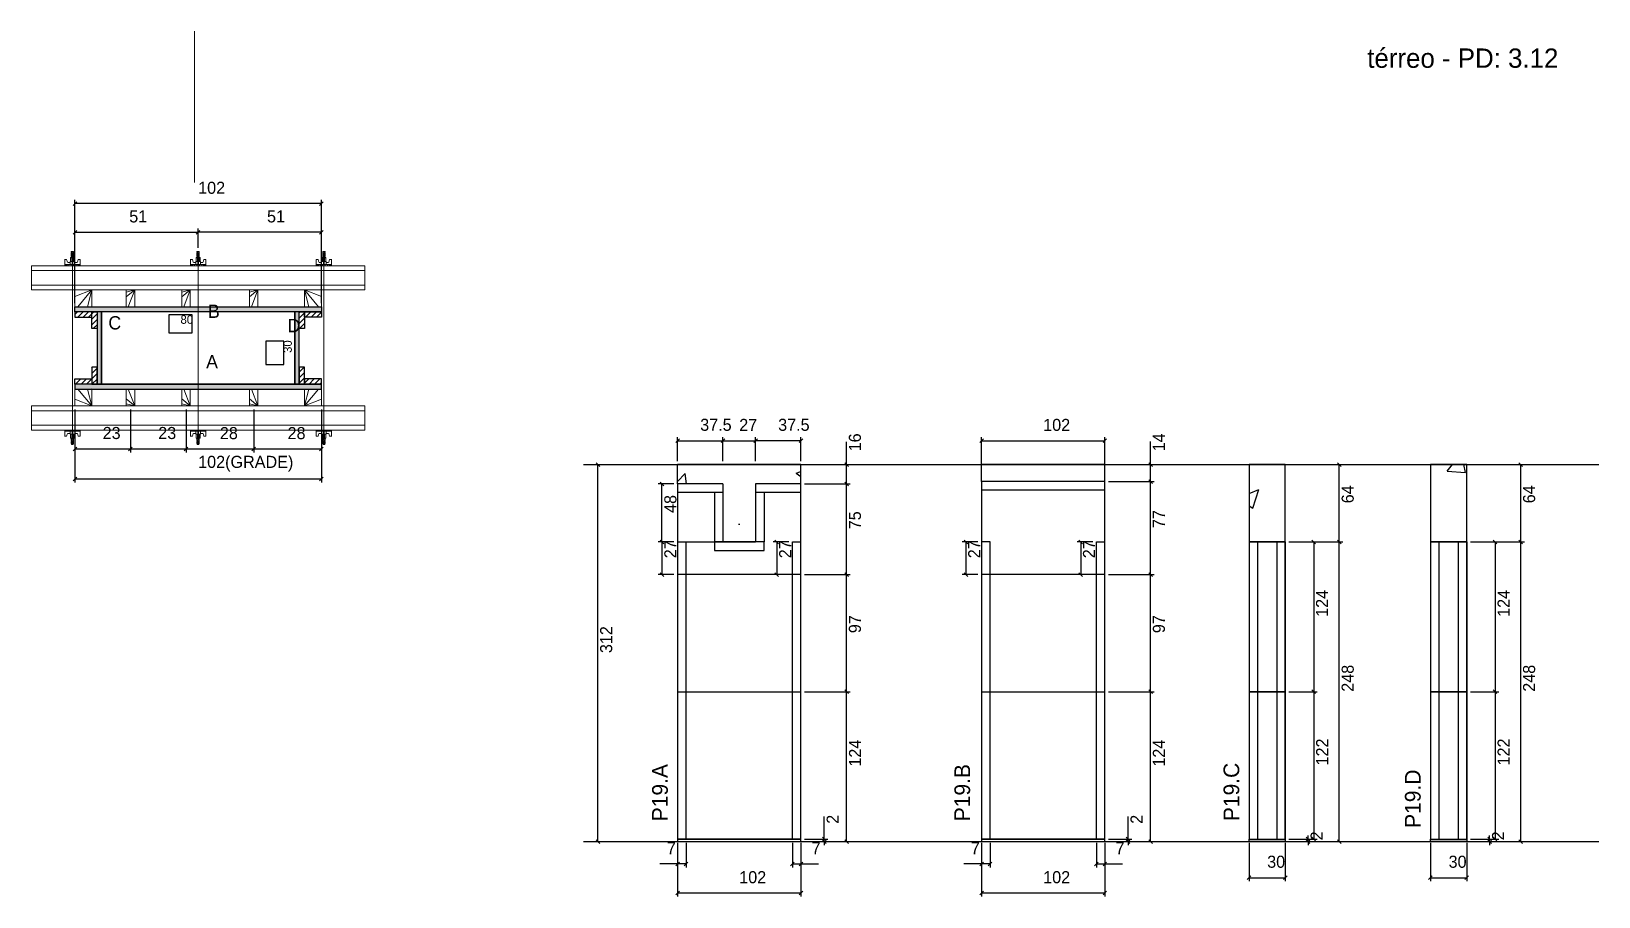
# Model space of a CAD drawing. Header units: metres. Extents: x 14562 to 15858, y 2783 to 3499.
import ezdxf

# ---------------------------------------------------------------- set-up
doc = ezdxf.new("R2010")
doc.units = ezdxf.units.M
for name, color, linetype in [('CHAPA', 7, 'Continuous'), ('COTA', 7, 'Continuous'), ('Hachura', 7, 'Continuous'), ('Madeira', 7, 'Continuous'), ('NOMENCLATURA', 7, 'Continuous'), ('Nível', 7, 'Continuous'), ('Painéis', 7, 'Continuous'), ('Perfil Metálico', 7, 'Continuous'), ('SARR_2.2x7', 7, 'Continuous'), ('SARRAFO', 7, 'Continuous'), ('Texto Seção', 7, 'Continuous'), ('TEXTO_GERAL', 7, 'Continuous')]:
    doc.layers.add(name, color=color, linetype=linetype)

msp = doc.modelspace()

# ---------------------------------------------------------------- hatches: boundary and pattern name
at = {"layer": 'COTA'}
h = msp.add_hatch(dxfattribs=at)
h.set_pattern_fill('AR-CONC')
h.paths.add_polyline_path([(15160.9, 3124.3), (15198.4, 3124.3), (15198.4, 3140.3), (15096.4, 3140.3), (15096.4, 3124.3), (15133.9, 3124.3), (15133.9, 3076.3), (15160.9, 3076.3), (15160.9, 3124.3)])
h = msp.add_hatch(dxfattribs=at)
h.set_pattern_fill('AR-CONC')
h.paths.add_polyline_path([(15347.9, 3126.3), (15449.9, 3126.3), (15449.9, 3140.3), (15347.9, 3140.3), (15347.9, 3126.3)])
h = msp.add_hatch(dxfattribs=at)
h.set_pattern_fill('AR-CONC')
h.paths.add_polyline_path([(15569.2, 3076.3), (15599.2, 3076.3), (15599.2, 3140.3), (15569.2, 3140.3), (15569.2, 3076.3)])
h = msp.add_hatch(dxfattribs=at)
h.set_pattern_fill('AR-CONC')
h.paths.add_polyline_path([(15719.3, 3076.3), (15749.3, 3076.3), (15749.3, 3140.3), (15719.3, 3140.3), (15719.3, 3076.3)])
at = {"layer": 'Hachura'}
h = msp.add_hatch(color=7, dxfattribs=at)
h.dxf.hatch_style = 1
h.paths.add_polyline_path([(14597.7, 3266.9), (14597.7, 3270.9), (14801.7, 3270.9), (14801.7, 3266.9), (14597.7, 3266.9)])
h = msp.add_hatch(color=7, dxfattribs=at)
h.dxf.hatch_style = 1
h.paths.add_polyline_path([(14597.7, 3266.9), (14597.7, 3270.9), (14801.7, 3270.9), (14801.7, 3266.9), (14597.7, 3266.9)])
h = msp.add_hatch(dxfattribs=at)
h.set_pattern_fill('ANSI31')
h.paths.add_polyline_path([(14611.7, 3266.9), (14611.7, 3262.5), (14597.7, 3262.5), (14597.7, 3266.9), (14611.7, 3266.9)])
h = msp.add_hatch(dxfattribs=at)
h.set_pattern_fill('ANSI31')
h.paths.add_polyline_path([(14616.1, 3266.9), (14611.7, 3266.9), (14611.7, 3252.9), (14616.1, 3252.9), (14616.1, 3266.9)])
h = msp.add_hatch(color=7, dxfattribs=at)
h.dxf.hatch_style = 1
h.paths.add_polyline_path([(14619.7, 3266.9), (14616.1, 3266.9), (14616.1, 3206.9), (14619.7, 3206.9), (14619.7, 3266.9)])
h = msp.add_hatch(color=7, dxfattribs=at)
h.dxf.hatch_style = 1
h.paths.add_polyline_path([(14619.7, 3266.9), (14616.1, 3266.9), (14616.1, 3206.9), (14619.7, 3206.9), (14619.7, 3266.9)])
h = msp.add_hatch(color=7, dxfattribs=at)
h.dxf.hatch_style = 1
h.paths.add_polyline_path([(14783.3, 3266.9), (14779.7, 3266.9), (14779.7, 3206.9), (14783.3, 3206.9), (14783.3, 3266.9)])
h = msp.add_hatch(color=7, dxfattribs=at)
h.dxf.hatch_style = 1
h.paths.add_polyline_path([(14783.3, 3266.9), (14779.7, 3266.9), (14779.7, 3206.9), (14783.3, 3206.9), (14783.3, 3266.9)])
h = msp.add_hatch(dxfattribs=at)
h.set_pattern_fill('ANSI31')
h.paths.add_polyline_path([(14787.7, 3266.9), (14783.3, 3266.9), (14783.3, 3252.9), (14787.7, 3252.9), (14787.7, 3266.9)])
h = msp.add_hatch(dxfattribs=at)
h.set_pattern_fill('ANSI31')
h.paths.add_polyline_path([(14787.7, 3266.9), (14787.7, 3262.5), (14801.7, 3262.5), (14801.7, 3266.9), (14787.7, 3266.9)])
h = msp.add_hatch(dxfattribs=at)
h.set_pattern_fill('ANSI31')
h.paths.add_polyline_path([(14616.1, 3206.9), (14611.7, 3206.9), (14611.7, 3220.9), (14616.1, 3220.9), (14616.1, 3206.9)])
h = msp.add_hatch(dxfattribs=at)
h.set_pattern_fill('ANSI31')
h.paths.add_polyline_path([(14787.7, 3206.9), (14783.3, 3206.9), (14783.3, 3220.9), (14787.7, 3220.9), (14787.7, 3206.9)])
h = msp.add_hatch(dxfattribs=at)
h.set_pattern_fill('ANSI31')
h.paths.add_polyline_path([(14611.7, 3206.9), (14611.7, 3211.3), (14597.7, 3211.3), (14597.7, 3206.9), (14611.7, 3206.9)])
h = msp.add_hatch(color=7, dxfattribs=at)
h.dxf.hatch_style = 1
h.paths.add_polyline_path([(14597.7, 3206.9), (14597.7, 3202.9), (14801.7, 3202.9), (14801.7, 3206.9), (14597.7, 3206.9)])
h = msp.add_hatch(color=7, dxfattribs=at)
h.dxf.hatch_style = 1
h.paths.add_polyline_path([(14597.7, 3206.9), (14597.7, 3202.9), (14801.7, 3202.9), (14801.7, 3206.9), (14597.7, 3206.9)])
h = msp.add_hatch(dxfattribs=at)
h.set_pattern_fill('ANSI31')
h.paths.add_polyline_path([(14787.7, 3206.9), (14787.7, 3211.3), (14801.7, 3211.3), (14801.7, 3206.9), (14787.7, 3206.9)])

# ---------------------------------------------------------------- linework, layer by layer
at = {"layer": 'CHAPA', "color": 1, "lineweight": 25}
for points in [[(14597.7, 3266.9), (14597.7, 3270.9), (14801.7, 3270.9), (14801.7, 3266.9)], [(14597.7, 3266.9), (14597.7, 3270.9), (14801.7, 3270.9), (14801.7, 3266.9)], [(14619.7, 3266.9), (14616.1, 3266.9), (14616.1, 3206.9), (14619.7, 3206.9)], [(14619.7, 3266.9), (14616.1, 3266.9), (14616.1, 3206.9), (14619.7, 3206.9)], [(14783.3, 3266.9), (14779.7, 3266.9), (14779.7, 3206.9), (14783.3, 3206.9)], [(14783.3, 3266.9), (14779.7, 3266.9), (14779.7, 3206.9), (14783.3, 3206.9)], [(14597.7, 3206.9), (14597.7, 3202.9), (14801.7, 3202.9), (14801.7, 3206.9)], [(14597.7, 3206.9), (14597.7, 3202.9), (14801.7, 3202.9), (14801.7, 3206.9)]]:
    msp.add_lwpolyline(points, close=True, dxfattribs=at)
at = {"layer": 'COTA', "color": 241, "lineweight": 25}
for p, q in [((14597.7, 3273.9), (14597.7, 3359.4)), ((14801.7, 3273.9), (14801.7, 3359.4)), ((14801.7, 3356.4), (14597.7, 3356.4)), ((14597.7, 3307.9), (14597.7, 3335.7)), ((14699.7, 3319.7), (14699.7, 3335.7)), ((14699.7, 3319.7), (14699.7, 3335.7)), ((14801.7, 3307.9), (14801.7, 3335.7)), ((14597.7, 3332.7), (14699.7, 3332.7)), ((14801.7, 3332.7), (14699.7, 3332.7)), ((14597.7, 3185.9), (14597.7, 3125.4)), ((14597.7, 3185.9), (14597.7, 3150.3)), ((14643.7, 3185.9), (14643.7, 3150.3)), ((14643.7, 3185.9), (14643.7, 3150.3)), ((14689.7, 3185.9), (14689.7, 3150.3)), ((14689.7, 3185.9), (14689.7, 3150.3)), ((14745.7, 3185.9), (14745.7, 3150.3)), ((14745.7, 3185.9), (14745.7, 3150.3)), ((14801.7, 3185.9), (14801.7, 3125.4)), ((14801.7, 3185.9), (14801.7, 3150.3)), ((14597.7, 3153.3), (14643.7, 3153.3)), ((14643.7, 3153.3), (14689.7, 3153.3)), ((14689.7, 3153.3), (14745.7, 3153.3)), ((14745.7, 3153.3), (14801.7, 3153.3)), ((15198.4, 3140.3), (15096.4, 3140.3)), ((15096.4, 3124.3), (15096.4, 3140.3)), ((15198.4, 3124.3), (15198.4, 3140.3)), ((15449.9, 3140.3), (15347.9, 3140.3)), ((15347.9, 3126.3), (15347.9, 3140.3)), ((15449.9, 3126.3), (15449.9, 3140.3)), ((14801.7, 3128.4), (14597.7, 3128.4))]:
    msp.add_line(p, q, dxfattribs=at)
at = {"layer": 'COTA', "color": 0, "lineweight": 25}
for p, q in [((14599.2, 3357.9), (14596.2, 3354.9)), ((14800.2, 3354.9), (14803.2, 3357.9)), ((14599.2, 3334.2), (14596.2, 3331.2)), ((14701.2, 3334.2), (14698.2, 3331.2)), ((14698.2, 3331.2), (14701.2, 3334.2)), ((14800.2, 3331.2), (14803.2, 3334.2)), ((14599.2, 3154.8), (14596.2, 3151.8)), ((14642.2, 3151.8), (14645.2, 3154.8)), ((14645.2, 3154.8), (14642.2, 3151.8)), ((14688.2, 3151.8), (14691.2, 3154.8)), ((14691.2, 3154.8), (14688.2, 3151.8)), ((14744.2, 3151.8), (14747.2, 3154.8)), ((14747.2, 3154.8), (14744.2, 3151.8)), ((14800.2, 3151.8), (14803.2, 3154.8)), ((15097.9, 3161.6), (15094.9, 3158.6)), ((15132.4, 3158.6), (15135.4, 3161.6)), ((15135.4, 3161.6), (15132.4, 3158.6)), ((15162.4, 3161.6), (15159.4, 3158.6)), ((15159.4, 3158.6), (15162.4, 3161.6)), ((15196.9, 3158.6), (15199.9, 3161.6)), ((15349.4, 3161.6), (15346.4, 3158.6)), ((15448.4, 3158.6), (15451.4, 3161.6)), ((15032, 3138.8), (15029, 3141.8)), ((15237.7, 3138.8), (15234.7, 3141.8)), ((15489.2, 3138.8), (15486.2, 3141.8)), ((15645.4, 3138.8), (15642.4, 3141.8)), ((15795.5, 3138.8), (15792.5, 3141.8)), ((14599.2, 3129.9), (14596.2, 3126.9)), ((14800.2, 3126.9), (14803.2, 3129.9)), ((15084.9, 3122.8), (15081.9, 3125.8)), ((15237.7, 3122.8), (15234.7, 3125.8)), ((15234.7, 3125.8), (15237.7, 3122.8)), ((15489.2, 3124.8), (15486.2, 3127.8)), ((15486.2, 3127.8), (15489.2, 3124.8)), ((15081.9, 3077.8), (15084.9, 3074.8)), ((15084.9, 3074.8), (15081.9, 3077.8)), ((15179.9, 3074.8), (15176.9, 3077.8)), ((15336.4, 3074.8), (15333.4, 3077.8)), ((15431.4, 3074.8), (15428.4, 3077.8)), ((15624.2, 3074.8), (15621.2, 3077.8)), ((15642.4, 3077.8), (15645.4, 3074.8)), ((15645.4, 3074.8), (15642.4, 3077.8)), ((15774.3, 3074.8), (15771.3, 3077.8)), ((15792.5, 3077.8), (15795.5, 3074.8)), ((15795.5, 3074.8), (15792.5, 3077.8)), ((15081.9, 3050.8), (15084.9, 3047.8)), ((15176.9, 3050.8), (15179.9, 3047.8)), ((15237.7, 3047.8), (15234.7, 3050.8)), ((15234.7, 3050.8), (15237.7, 3047.8)), ((15333.4, 3050.8), (15336.4, 3047.8)), ((15428.4, 3050.8), (15431.4, 3047.8)), ((15489.2, 3047.8), (15486.2, 3050.8)), ((15486.2, 3050.8), (15489.2, 3047.8)), ((15234.7, 2953.8), (15237.7, 2950.8)), ((15237.7, 2950.8), (15234.7, 2953.8)), ((15486.2, 2953.8), (15489.2, 2950.8)), ((15489.2, 2950.8), (15486.2, 2953.8)), ((15621.2, 2953.8), (15624.2, 2950.8)), ((15624.2, 2950.8), (15621.2, 2953.8)), ((15771.3, 2953.8), (15774.3, 2950.8)), ((15774.3, 2950.8), (15771.3, 2953.8)), ((15029, 2829.8), (15032, 2826.8)), ((15216.2, 2831.8), (15219.2, 2828.8)), ((15219.2, 2826.8), (15216.2, 2829.8)), ((15234.7, 2829.8), (15237.7, 2826.8)), ((15467.6, 2831.8), (15470.6, 2828.8)), ((15470.6, 2826.8), (15467.6, 2829.8)), ((15486.2, 2829.8), (15489.2, 2826.8)), ((15616.6, 2831.8), (15619.6, 2828.8)), ((15619.6, 2826.8), (15616.6, 2829.8)), ((15621.2, 2831.8), (15624.2, 2828.8)), ((15642.4, 2829.8), (15645.4, 2826.8)), ((15766.7, 2831.8), (15769.7, 2828.8)), ((15769.7, 2826.8), (15766.7, 2829.8)), ((15771.3, 2831.8), (15774.3, 2828.8)), ((15792.5, 2829.8), (15795.5, 2826.8)), ((15097.9, 2811.3), (15094.9, 2808.3)), ((15101.9, 2808.3), (15104.9, 2811.3)), ((15192.9, 2811.3), (15189.9, 2808.3)), ((15196.9, 2808.3), (15199.9, 2811.3)), ((15349.4, 2811.3), (15346.4, 2808.3)), ((15353.4, 2808.3), (15356.4, 2811.3)), ((15444.4, 2811.3), (15441.4, 2808.3)), ((15448.4, 2808.3), (15451.4, 2811.3)), ((15570.7, 2799.9), (15567.7, 2796.9)), ((15597.7, 2796.9), (15600.7, 2799.9)), ((15720.8, 2799.9), (15717.8, 2796.9)), ((15747.8, 2796.9), (15750.8, 2799.9)), ((15097.9, 2787.2), (15094.9, 2784.2)), ((15196.9, 2784.2), (15199.9, 2787.2)), ((15349.4, 2787.2), (15346.4, 2784.2)), ((15448.4, 2784.2), (15451.4, 2787.2))]:
    msp.add_line(p, q, dxfattribs=at)
at = {"layer": 'COTA', "color": 180, "lineweight": 25}
for p, q in [((14694.8, 3264.4), (14675.5, 3264.4)), ((14675.5, 3264.4), (14675.5, 3249.4)), ((14694.8, 3249.4), (14694.8, 3264.4)), ((14675.5, 3249.4), (14694.8, 3249.4)), ((14770.7, 3242.5), (14755.7, 3242.5)), ((14755.7, 3242.5), (14755.7, 3223.1)), ((14770.7, 3223.1), (14770.7, 3242.5)), ((14755.7, 3223.1), (14770.7, 3223.1))]:
    msp.add_line(p, q, dxfattribs=at)
at = {"layer": 'COTA', "color": 4, "lineweight": 25}
for p, q in [((15096.4, 3143.3), (15096.4, 3163.1)), ((15096.4, 3160.1), (15133.9, 3160.1)), ((15133.9, 3143.3), (15133.9, 3163.1)), ((15133.9, 3143.3), (15133.9, 3163.1)), ((15133.9, 3160.1), (15160.9, 3160.1)), ((15160.9, 3143.3), (15160.9, 3163.1)), ((15160.9, 3143.3), (15160.9, 3163.1)), ((15198.4, 3160.1), (15160.9, 3160.1)), ((15198.4, 3143.3), (15198.4, 3163.1)), ((15236.2, 3140.3), (15236.2, 3159.3)), ((15347.9, 3129.3), (15347.9, 3163.1)), ((15347.9, 3160.1), (15449.9, 3160.1)), ((15449.9, 3129.3), (15449.9, 3163.1)), ((15487.7, 3140.3), (15487.7, 3159.4)), ((15021.6, 3140.3), (15033.5, 3140.3)), ((15030.5, 2828.3), (15030.5, 3140.3)), ((15201.4, 3140.3), (15239.2, 3140.3)), ((15236.2, 3124.3), (15236.2, 3140.3)), ((15452.9, 3140.3), (15490.7, 3140.3)), ((15487.7, 3126.3), (15487.7, 3140.3)), ((15602.2, 3140.3), (15646.9, 3140.3)), ((15643.9, 3076.3), (15643.9, 3140.3)), ((15752.3, 3140.3), (15797, 3140.3)), ((15794, 3076.3), (15794, 3140.3)), ((15452.9, 3126.3), (15490.7, 3126.3)), ((15452.9, 3126.3), (15490.7, 3126.3)), ((15487.7, 3049.3), (15487.7, 3126.3)), ((15093.4, 3124.3), (15080.4, 3124.3)), ((15083.4, 3076.3), (15083.4, 3124.3)), ((15201.4, 3124.3), (15239.2, 3124.3)), ((15201.4, 3124.3), (15239.2, 3124.3)), ((15236.2, 3049.3), (15236.2, 3124.3)), ((15093.4, 3076.3), (15080.4, 3076.3)), ((15093.4, 3076.3), (15080.4, 3076.3)), ((15083.4, 3076.3), (15083.4, 3049.3)), ((15188.4, 3076.3), (15175.4, 3076.3)), ((15178.4, 3076.3), (15178.4, 3049.3)), ((15344.9, 3076.3), (15331.9, 3076.3)), ((15334.9, 3076.3), (15334.9, 3049.3)), ((15439.9, 3076.3), (15426.9, 3076.3)), ((15429.9, 3076.3), (15429.9, 3049.3)), ((15602.2, 3076.3), (15646.9, 3076.3)), ((15602.2, 3076.3), (15646.9, 3076.3)), ((15602.2, 3076.3), (15625.7, 3076.3)), ((15622.7, 3076.3), (15622.7, 2952.3)), ((15643.9, 2828.3), (15643.9, 3076.3)), ((15752.3, 3076.3), (15797, 3076.3)), ((15752.3, 3076.3), (15797, 3076.3)), ((15752.3, 3076.3), (15775.8, 3076.3)), ((15772.8, 3076.3), (15772.8, 2952.3)), ((15794, 2828.3), (15794, 3076.3)), ((15093.4, 3049.3), (15080.4, 3049.3)), ((15188.4, 3049.3), (15175.4, 3049.3)), ((15201.4, 3049.3), (15239.2, 3049.3)), ((15201.4, 3049.3), (15239.2, 3049.3)), ((15236.2, 2952.3), (15236.2, 3049.3)), ((15344.9, 3049.3), (15331.9, 3049.3)), ((15439.9, 3049.3), (15426.9, 3049.3)), ((15452.9, 3049.3), (15490.7, 3049.3)), ((15452.9, 3049.3), (15490.7, 3049.3)), ((15487.7, 2952.3), (15487.7, 3049.3)), ((15201.4, 2952.3), (15239.2, 2952.3)), ((15201.4, 2952.3), (15239.2, 2952.3)), ((15236.2, 2828.3), (15236.2, 2952.3)), ((15452.9, 2952.3), (15490.7, 2952.3)), ((15452.9, 2952.3), (15490.7, 2952.3)), ((15487.7, 2828.3), (15487.7, 2952.3)), ((15602.2, 2952.3), (15625.7, 2952.3)), ((15602.2, 2952.3), (15625.7, 2952.3)), ((15622.7, 2952.3), (15622.7, 2830.3)), ((15752.3, 2952.3), (15775.8, 2952.3)), ((15752.3, 2952.3), (15775.8, 2952.3)), ((15772.8, 2952.3), (15772.8, 2830.3)), ((15217.7, 2830.3), (15217.7, 2849.1)), ((15469.1, 2830.3), (15469.1, 2849.1)), ((15021.6, 2828.3), (15033.5, 2828.3)), ((15096.4, 2827.3), (15096.4, 2782.7)), ((15103.4, 2827.3), (15103.4, 2806.8)), ((15191.4, 2827.3), (15191.4, 2806.8)), ((15198.4, 2827.3), (15198.4, 2782.7)), ((15201.4, 2830.3), (15220.7, 2830.3)), ((15201.4, 2828.3), (15220.7, 2828.3)), ((15201.4, 2828.3), (15239.2, 2828.3)), ((15217.7, 2828.3), (15217.7, 2830.3)), ((15217.7, 2828.3), (15217.7, 2825.3)), ((15347.9, 2827.3), (15347.9, 2782.7)), ((15354.9, 2827.3), (15354.9, 2806.8)), ((15442.9, 2827.3), (15442.9, 2806.8)), ((15449.9, 2827.3), (15449.9, 2782.7)), ((15452.9, 2830.3), (15472.1, 2830.3)), ((15452.9, 2828.3), (15472.1, 2828.3)), ((15452.9, 2828.3), (15490.7, 2828.3)), ((15469.1, 2828.3), (15469.1, 2830.3)), ((15469.1, 2828.3), (15469.1, 2825.3)), ((15569.2, 2827.3), (15569.2, 2795.4)), ((15599.2, 2827.3), (15599.2, 2795.4)), ((15602.2, 2830.3), (15621.1, 2830.3)), ((15602.2, 2830.3), (15625.7, 2830.3)), ((15602.2, 2828.3), (15621.1, 2828.3)), ((15602.2, 2828.3), (15646.9, 2828.3)), ((15618.1, 2830.3), (15618.1, 2833.3)), ((15618.1, 2828.3), (15618.1, 2830.3)), ((15618.1, 2828.3), (15618.1, 2825.3)), ((15719.3, 2827.3), (15719.3, 2795.4)), ((15749.3, 2827.3), (15749.3, 2795.4)), ((15752.3, 2830.3), (15771.2, 2830.3)), ((15752.3, 2830.3), (15775.8, 2830.3)), ((15752.3, 2828.3), (15771.2, 2828.3)), ((15752.3, 2828.3), (15797, 2828.3)), ((15768.2, 2830.3), (15768.2, 2833.3)), ((15768.2, 2828.3), (15768.2, 2830.3)), ((15768.2, 2828.3), (15768.2, 2825.3)), ((15096.4, 2825.3), (15096.4, 2806.8)), ((15198.4, 2825.3), (15198.4, 2806.8)), ((15347.9, 2825.3), (15347.9, 2806.8)), ((15449.9, 2825.3), (15449.9, 2806.8)), ((15096.4, 2809.8), (15081.7, 2809.8)), ((15103.4, 2809.8), (15096.4, 2809.8)), ((15191.4, 2809.8), (15198.4, 2809.8)), ((15198.4, 2809.8), (15213.1, 2809.8)), ((15347.9, 2809.8), (15333.1, 2809.8)), ((15354.9, 2809.8), (15347.9, 2809.8)), ((15442.9, 2809.8), (15449.9, 2809.8)), ((15449.9, 2809.8), (15464.6, 2809.8)), ((15569.2, 2798.4), (15599.2, 2798.4)), ((15719.3, 2798.4), (15749.3, 2798.4)), ((15198.4, 2785.7), (15096.4, 2785.7)), ((15449.9, 2785.7), (15347.9, 2785.7))]:
    msp.add_line(p, q, dxfattribs=at)
at = {"layer": 'COTA', "color": 241, "lineweight": 25}
for points in [[(15599.2, 3076.3), (15599.2, 3140.3), (15569.2, 3140.3), (15569.2, 3076.3)], [(15749.3, 3076.3), (15749.3, 3140.3), (15719.3, 3140.3), (15719.3, 3076.3)]]:
    msp.add_lwpolyline(points, dxfattribs=at)
at = {"layer": 'Hachura', "color": 0, "lineweight": 9}
for p, q in [((14589.2, 3310.1), (14590.9, 3310.1)), ((14589.3, 3304.9), (14589.3, 3310.1)), ((14590.9, 3310.1), (14591.5, 3307.9)), ((14591.8, 3307.7), (14593.8, 3307.7)), ((14593.8, 3308.4), (14597.6, 3308.4)), ((14593.8, 3305.9), (14593.8, 3308.4)), ((14597.4, 3311.7), (14594, 3311.7)), ((14594, 3311.7), (14594, 3308.4)), ((14597.4, 3311.6), (14594, 3311.6)), ((14594.6, 3316), (14596.8, 3314.9)), ((14596.7, 3314.7), (14594.6, 3315.8)), ((14594.6, 3314.9), (14596.8, 3313.8)), ((14596.7, 3313.5), (14594.6, 3314.6)), ((14594.6, 3313.7), (14596.8, 3312.6)), ((14596.7, 3312.4), (14594.6, 3313.4)), ((14595.8, 3311.7), (14594.6, 3312.3)), ((14594.7, 3316.4), (14595, 3316.7)), ((14594.7, 3316.1), (14594.7, 3316.4)), ((14596.6, 3316.4), (14594.7, 3316.4)), ((14594.7, 3316.1), (14596.6, 3315.1)), ((14594.7, 3316.1), (14596.6, 3315.1)), ((14594.7, 3314.9), (14594.7, 3315.6)), ((14596.6, 3314.6), (14594.7, 3315.6)), ((14594.7, 3314.9), (14596.6, 3314)), ((14594.7, 3313.8), (14594.7, 3314.4)), ((14596.6, 3313.5), (14594.7, 3314.4)), ((14594.7, 3314.2), (14594.7, 3314.4)), ((14594.7, 3313.8), (14596.6, 3312.8)), ((14594.7, 3312.6), (14594.7, 3313.3)), ((14596.6, 3312.3), (14594.7, 3313.3)), ((14594.7, 3312.6), (14596.6, 3311.7)), ((14595.6, 3311.7), (14594.7, 3312.1)), ((14594.7, 3311.7), (14594.7, 3312.1)), ((14595, 3316.7), (14596.3, 3316.7)), ((14595.1, 3311.7), (14595.1, 3308.4)), ((14596.6, 3315.8), (14595.3, 3316.4)), ((14595.4, 3305.9), (14595.4, 3307.9)), ((14596.7, 3315.9), (14595.6, 3316.4)), ((14595.9, 3307.9), (14595.9, 3305.9)), ((14596.1, 3316.4), (14596.8, 3316.1)), ((14596.6, 3316.4), (14596.3, 3316.7)), ((14596.3, 3316.4), (14596.6, 3316.3)), ((14596.6, 3315.8), (14596.6, 3315.1)), ((14596.6, 3314), (14596.6, 3314.6)), ((14596.6, 3313.2), (14596.6, 3313.5)), ((14596.6, 3313.2), (14596.6, 3312.8)), ((14596.6, 3312.3), (14596.6, 3311.7)), ((14596.6, 3311.7), (14596.6, 3308.4)), ((14597.4, 3308.4), (14597.4, 3311.7)), ((14597.6, 3308.4), (14597.4, 3308.4)), ((14597.6, 3308.4), (14597.4, 3308.4)), ((14597.6, 3308.4), (14597.6, 3305.9)), ((14599.6, 3307.7), (14597.6, 3307.7)), ((14600.5, 3310.1), (14599.9, 3307.9)), ((14602.1, 3310.1), (14600.5, 3310.1)), ((14602.1, 3305.9), (14602.1, 3310.1)), ((14693.2, 3310.1), (14694.9, 3310.1)), ((14693.3, 3304.9), (14693.3, 3310.1)), ((14694.9, 3310.1), (14695.5, 3307.9)), ((14695.8, 3307.7), (14697.8, 3307.7)), ((14697.8, 3308.4), (14701.6, 3308.4)), ((14697.8, 3305.9), (14697.8, 3308.4)), ((14701.4, 3311.7), (14698, 3311.7)), ((14698, 3311.7), (14698, 3308.4)), ((14701.4, 3311.6), (14698, 3311.6)), ((14698.6, 3316), (14700.8, 3314.9)), ((14700.7, 3314.7), (14698.6, 3315.8)), ((14698.6, 3314.9), (14700.8, 3313.8)), ((14700.7, 3313.5), (14698.6, 3314.6)), ((14698.6, 3313.7), (14700.8, 3312.6)), ((14700.7, 3312.4), (14698.6, 3313.4)), ((14699.8, 3311.7), (14698.6, 3312.3)), ((14698.7, 3316.4), (14699, 3316.7)), ((14698.7, 3316.1), (14698.7, 3316.4)), ((14700.6, 3316.4), (14698.7, 3316.4)), ((14698.7, 3316.1), (14700.6, 3315.1)), ((14698.7, 3316.1), (14700.6, 3315.1)), ((14698.7, 3314.9), (14698.7, 3315.6)), ((14700.6, 3314.6), (14698.7, 3315.6)), ((14698.7, 3314.9), (14700.6, 3314)), ((14698.7, 3313.8), (14698.7, 3314.4)), ((14700.6, 3313.5), (14698.7, 3314.4)), ((14698.7, 3314.2), (14698.7, 3314.4)), ((14698.7, 3313.8), (14700.6, 3312.8)), ((14698.7, 3312.6), (14698.7, 3313.3)), ((14700.6, 3312.3), (14698.7, 3313.3)), ((14698.7, 3312.6), (14700.6, 3311.7)), ((14699.6, 3311.7), (14698.7, 3312.1)), ((14698.7, 3311.7), (14698.7, 3312.1)), ((14699, 3316.7), (14700.3, 3316.7)), ((14699.1, 3311.7), (14699.1, 3308.4)), ((14700.6, 3315.8), (14699.3, 3316.4)), ((14699.4, 3305.9), (14699.4, 3307.9)), ((14700.7, 3315.9), (14699.6, 3316.4)), ((14699.9, 3307.9), (14699.9, 3305.9)), ((14700.1, 3316.4), (14700.8, 3316.1)), ((14700.6, 3316.4), (14700.3, 3316.7)), ((14700.3, 3316.4), (14700.6, 3316.3)), ((14700.6, 3315.8), (14700.6, 3315.1)), ((14700.6, 3314), (14700.6, 3314.6)), ((14700.6, 3313.2), (14700.6, 3313.5)), ((14700.6, 3313.2), (14700.6, 3312.8)), ((14700.6, 3312.3), (14700.6, 3311.7)), ((14700.6, 3311.7), (14700.6, 3308.4)), ((14701.4, 3308.4), (14701.4, 3311.7)), ((14701.6, 3308.4), (14701.4, 3308.4)), ((14701.6, 3308.4), (14701.4, 3308.4)), ((14701.6, 3308.4), (14701.6, 3305.9)), ((14703.6, 3307.7), (14701.6, 3307.7)), ((14704.5, 3310.1), (14703.9, 3307.9)), ((14706.1, 3310.1), (14704.5, 3310.1)), ((14706.1, 3305.9), (14706.1, 3310.1)), ((14797.3, 3305.9), (14797.3, 3310.1)), ((14797.3, 3310.1), (14798.9, 3310.1)), ((14798.9, 3310.1), (14799.5, 3307.9)), ((14799.8, 3307.7), (14801.8, 3307.7)), ((14805.6, 3308.4), (14801.8, 3308.4)), ((14801.8, 3308.4), (14801.8, 3305.9)), ((14801.8, 3308.4), (14802, 3308.4)), ((14801.8, 3308.4), (14802, 3308.4)), ((14802, 3311.7), (14805.4, 3311.7)), ((14802, 3308.4), (14802, 3311.7)), ((14802, 3311.6), (14805.4, 3311.6)), ((14803.3, 3316.4), (14802.6, 3316.1)), ((14804.8, 3316), (14802.6, 3314.9)), ((14804.8, 3314.9), (14802.6, 3313.8)), ((14804.8, 3313.7), (14802.6, 3312.6)), ((14802.7, 3315.9), (14803.8, 3316.4)), ((14802.7, 3314.7), (14804.8, 3315.8)), ((14802.7, 3313.5), (14804.8, 3314.6)), ((14802.7, 3312.4), (14804.8, 3313.4)), ((14802.8, 3316.4), (14803.1, 3316.7)), ((14803.1, 3316.4), (14802.8, 3316.3)), ((14802.8, 3315.8), (14804.1, 3316.4)), ((14802.8, 3316.4), (14804.7, 3316.4)), ((14804.7, 3316.1), (14802.8, 3315.1)), ((14804.7, 3316.1), (14802.8, 3315.1)), ((14802.8, 3315.8), (14802.8, 3315.1)), ((14802.8, 3314.6), (14804.7, 3315.6)), ((14804.7, 3314.9), (14802.8, 3314)), ((14802.8, 3314), (14802.8, 3314.6)), ((14802.8, 3313.5), (14804.7, 3314.4)), ((14804.7, 3313.8), (14802.8, 3312.8)), ((14802.8, 3313.2), (14802.8, 3313.5)), ((14802.8, 3312.3), (14804.7, 3313.3)), ((14802.8, 3313.2), (14802.8, 3312.8)), ((14804.7, 3312.6), (14802.8, 3311.7)), ((14802.8, 3312.3), (14802.8, 3311.7)), ((14802.8, 3311.7), (14802.8, 3308.4)), ((14804.4, 3316.7), (14803.1, 3316.7)), ((14803.5, 3307.9), (14803.5, 3305.9)), ((14803.6, 3311.7), (14804.8, 3312.3)), ((14803.8, 3311.7), (14804.7, 3312.1)), ((14804, 3305.9), (14804, 3307.9)), ((14804.3, 3311.7), (14804.3, 3308.4)), ((14804.7, 3316.4), (14804.4, 3316.7)), ((14804.7, 3316.1), (14804.7, 3316.4)), ((14804.7, 3314.9), (14804.7, 3315.6)), ((14804.7, 3313.8), (14804.7, 3314.4)), ((14804.7, 3314.2), (14804.7, 3314.4)), ((14804.7, 3312.6), (14804.7, 3313.3)), ((14804.7, 3311.7), (14804.7, 3312.1)), ((14805.4, 3311.7), (14805.4, 3308.4)), ((14805.6, 3305.9), (14805.6, 3308.4)), ((14807.6, 3307.7), (14805.6, 3307.7)), ((14808.5, 3310.1), (14807.9, 3307.9)), ((14810.2, 3310.1), (14808.5, 3310.1)), ((14810.1, 3304.9), (14810.1, 3310.1)), ((14589.2, 3305.9), (14602.1, 3305.9)), ((14589.2, 3305.9), (14594.4, 3305.9)), ((14602.1, 3304.9), (14589.3, 3304.9)), ((14589.4, 3305.9), (14589.4, 3304.9)), ((14589.6, 3305.9), (14589.6, 3304.9)), ((14589.9, 3305.9), (14589.9, 3304.9)), ((14590.4, 3305.9), (14590.4, 3304.9)), ((14591.2, 3305.9), (14591.2, 3304.9)), ((14592.7, 3305.9), (14592.7, 3304.9)), ((14601.2, 3304.9), (14593.4, 3304.9)), ((14595.7, 3305.9), (14593.8, 3305.9)), ((14594.4, 3305.9), (14595.1, 3305.9)), ((14594.7, 3305.5), (14594.7, 3305.7)), ((14594.7, 3305.1), (14594.7, 3305.5)), ((14595.7, 3305.9), (14595.7, 3304.9)), ((14596.7, 3305.7), (14596.7, 3305.3)), ((14598.7, 3305.9), (14598.7, 3304.9)), ((14600.2, 3305.9), (14600.2, 3304.9)), ((14601, 3305.9), (14601, 3304.9)), ((14601.5, 3305.9), (14601.5, 3304.9)), ((14601.8, 3305.9), (14601.8, 3304.9)), ((14602, 3305.9), (14602, 3304.9)), ((14602.1, 3305.9), (14602.1, 3304.9)), ((14693.2, 3305.9), (14706.1, 3305.9)), ((14693.2, 3305.9), (14698.4, 3305.9)), ((14706.1, 3304.9), (14693.3, 3304.9)), ((14693.4, 3305.9), (14693.4, 3304.9)), ((14693.6, 3305.9), (14693.6, 3304.9)), ((14693.9, 3305.9), (14693.9, 3304.9)), ((14694.4, 3305.9), (14694.4, 3304.9)), ((14695.2, 3305.9), (14695.2, 3304.9)), ((14696.7, 3305.9), (14696.7, 3304.9)), ((14705.2, 3304.9), (14697.4, 3304.9)), ((14699.7, 3305.9), (14697.8, 3305.9)), ((14698.4, 3305.9), (14699.1, 3305.9)), ((14698.7, 3305.5), (14698.7, 3305.7)), ((14698.7, 3305.1), (14698.7, 3305.5)), ((14699.7, 3305.9), (14699.7, 3304.9)), ((14700.7, 3305.7), (14700.7, 3305.3)), ((14702.7, 3305.9), (14702.7, 3304.9)), ((14704.2, 3305.9), (14704.2, 3304.9)), ((14705, 3305.9), (14705, 3304.9)), ((14705.5, 3305.9), (14705.5, 3304.9)), ((14705.8, 3305.9), (14705.8, 3304.9)), ((14706, 3305.9), (14706, 3304.9)), ((14706.1, 3305.9), (14706.1, 3304.9)), ((14810.2, 3305.9), (14797.3, 3305.9)), ((14797.3, 3305.9), (14797.3, 3304.9)), ((14797.3, 3304.9), (14810.1, 3304.9)), ((14797.4, 3305.9), (14797.4, 3304.9)), ((14797.6, 3305.9), (14797.6, 3304.9)), ((14797.9, 3305.9), (14797.9, 3304.9)), ((14798.2, 3304.9), (14806, 3304.9)), ((14798.4, 3305.9), (14798.4, 3304.9)), ((14799.2, 3305.9), (14799.2, 3304.9)), ((14800.7, 3305.9), (14800.7, 3304.9)), ((14802.7, 3305.7), (14802.7, 3305.3)), ((14803.7, 3305.9), (14805.6, 3305.9)), ((14803.7, 3305.9), (14803.7, 3304.9)), ((14805, 3305.9), (14804.3, 3305.9)), ((14804.7, 3305.5), (14804.7, 3305.7)), ((14804.7, 3305.1), (14804.7, 3305.5)), ((14810.2, 3305.9), (14805, 3305.9)), ((14806.7, 3305.9), (14806.7, 3304.9)), ((14808.2, 3305.9), (14808.2, 3304.9)), ((14809, 3305.9), (14809, 3304.9)), ((14809.5, 3305.9), (14809.5, 3304.9)), ((14809.8, 3305.9), (14809.8, 3304.9)), ((14810, 3305.9), (14810, 3304.9)), ((14589.2, 3168), (14602.1, 3168)), ((14589.2, 3168), (14594.4, 3168)), ((14602.1, 3168.9), (14589.3, 3168.9)), ((14589.3, 3168.9), (14589.3, 3163.8)), ((14589.4, 3168), (14589.4, 3169)), ((14589.6, 3168), (14589.6, 3169)), ((14589.9, 3168), (14589.9, 3169)), ((14590.4, 3168), (14590.4, 3169)), ((14590.9, 3163.8), (14591.5, 3166)), ((14591.2, 3168), (14591.2, 3169)), ((14591.8, 3166.2), (14593.8, 3166.2)), ((14592.7, 3168), (14592.7, 3169)), ((14601.2, 3168.9), (14593.4, 3168.9)), ((14595.7, 3168), (14593.8, 3168)), ((14593.8, 3168), (14593.8, 3165.5)), ((14593.8, 3165.5), (14597.6, 3165.5)), ((14594, 3162.2), (14594, 3165.5)), ((14594.4, 3168), (14595.1, 3168)), ((14594.7, 3168.8), (14594.7, 3168.4)), ((14594.7, 3168.4), (14594.7, 3168.2)), ((14595.1, 3162.2), (14595.1, 3165.5)), ((14595.4, 3168), (14595.4, 3166)), ((14595.7, 3168), (14595.7, 3168.9)), ((14595.9, 3166), (14595.9, 3168)), ((14596.6, 3162.2), (14596.6, 3165.5)), ((14596.7, 3168.2), (14596.7, 3168.6)), ((14597.4, 3165.5), (14597.4, 3162.2)), ((14597.6, 3165.5), (14597.4, 3165.5)), ((14597.6, 3165.5), (14597.4, 3165.5)), ((14597.6, 3165.5), (14597.6, 3168)), ((14599.6, 3166.2), (14597.6, 3166.2)), ((14598.7, 3168), (14598.7, 3168.9)), ((14600.5, 3163.8), (14599.9, 3166)), ((14600.2, 3168), (14600.2, 3169)), ((14601, 3168), (14601, 3169)), ((14601.5, 3168), (14601.5, 3169)), ((14601.8, 3168), (14601.8, 3169)), ((14602, 3168), (14602, 3169)), ((14602.1, 3168), (14602.1, 3168.9)), ((14602.1, 3168), (14602.1, 3163.8)), ((14693.2, 3168), (14706.1, 3168)), ((14693.2, 3168), (14698.4, 3168)), ((14706.1, 3168.9), (14693.3, 3168.9)), ((14693.3, 3168.9), (14693.3, 3163.8)), ((14693.4, 3168), (14693.4, 3169)), ((14693.6, 3168), (14693.6, 3169)), ((14693.9, 3168), (14693.9, 3169)), ((14694.4, 3168), (14694.4, 3169)), ((14694.9, 3163.8), (14695.5, 3166)), ((14695.2, 3168), (14695.2, 3169)), ((14695.8, 3166.2), (14697.8, 3166.2)), ((14696.7, 3168), (14696.7, 3169)), ((14705.2, 3168.9), (14697.4, 3168.9)), ((14699.7, 3168), (14697.8, 3168)), ((14697.8, 3168), (14697.8, 3165.5)), ((14697.8, 3165.5), (14701.6, 3165.5)), ((14698, 3162.2), (14698, 3165.5)), ((14698.4, 3168), (14699.1, 3168)), ((14698.7, 3168.8), (14698.7, 3168.4)), ((14698.7, 3168.4), (14698.7, 3168.2)), ((14699.1, 3162.2), (14699.1, 3165.5)), ((14699.4, 3168), (14699.4, 3166)), ((14699.7, 3168), (14699.7, 3168.9)), ((14699.9, 3166), (14699.9, 3168)), ((14700.6, 3162.2), (14700.6, 3165.5)), ((14700.7, 3168.2), (14700.7, 3168.6)), ((14701.4, 3165.5), (14701.4, 3162.2)), ((14701.6, 3165.5), (14701.4, 3165.5)), ((14701.6, 3165.5), (14701.4, 3165.5)), ((14701.6, 3165.5), (14701.6, 3168)), ((14703.6, 3166.2), (14701.6, 3166.2)), ((14702.7, 3168), (14702.7, 3168.9)), ((14704.5, 3163.8), (14703.9, 3166)), ((14704.2, 3168), (14704.2, 3169)), ((14705, 3168), (14705, 3169)), ((14705.5, 3168), (14705.5, 3169)), ((14705.8, 3168), (14705.8, 3169)), ((14706, 3168), (14706, 3169)), ((14706.1, 3168), (14706.1, 3168.9)), ((14706.1, 3168), (14706.1, 3163.8)), ((14797.3, 3168.9), (14810.1, 3168.9)), ((14797.3, 3168), (14797.3, 3168.9)), ((14810.2, 3168), (14797.3, 3168)), ((14797.3, 3168), (14797.3, 3163.8)), ((14797.4, 3168), (14797.4, 3169)), ((14797.6, 3168), (14797.6, 3169)), ((14797.9, 3168), (14797.9, 3169)), ((14798.2, 3168.9), (14806, 3168.9)), ((14798.4, 3168), (14798.4, 3169)), ((14798.9, 3163.8), (14799.5, 3166)), ((14799.2, 3168), (14799.2, 3169)), ((14799.8, 3166.2), (14801.8, 3166.2)), ((14800.7, 3168), (14800.7, 3168.9)), ((14801.8, 3165.5), (14801.8, 3168)), ((14805.6, 3165.5), (14801.8, 3165.5)), ((14801.8, 3165.5), (14802, 3165.5)), ((14801.8, 3165.5), (14802, 3165.5)), ((14802, 3165.5), (14802, 3162.2)), ((14802.7, 3168.2), (14802.7, 3168.6)), ((14802.8, 3162.2), (14802.8, 3165.5)), ((14803.5, 3166), (14803.5, 3168)), ((14803.7, 3168), (14803.7, 3168.9)), ((14803.7, 3168), (14805.6, 3168)), ((14804, 3168), (14804, 3166)), ((14805, 3168), (14804.3, 3168)), ((14804.3, 3162.2), (14804.3, 3165.5)), ((14804.7, 3168.8), (14804.7, 3168.4)), ((14804.7, 3168.4), (14804.7, 3168.2)), ((14810.2, 3168), (14805, 3168)), ((14805.4, 3162.2), (14805.4, 3165.5)), ((14805.6, 3168), (14805.6, 3165.5)), ((14807.6, 3166.2), (14805.6, 3166.2)), ((14806.7, 3168), (14806.7, 3169)), ((14808.5, 3163.8), (14807.9, 3166)), ((14808.2, 3168), (14808.2, 3169)), ((14809, 3168), (14809, 3169)), ((14809.5, 3168), (14809.5, 3169)), ((14809.8, 3168), (14809.8, 3169)), ((14810, 3168), (14810, 3169)), ((14810.1, 3168.9), (14810.1, 3163.8)), ((14589.2, 3163.8), (14590.9, 3163.8)), ((14597.4, 3162.3), (14594, 3162.3)), ((14597.4, 3162.2), (14594, 3162.2)), ((14595.8, 3162.2), (14594.6, 3161.6)), ((14596.7, 3161.5), (14594.6, 3160.4)), ((14594.6, 3160.2), (14596.8, 3161.3)), ((14596.7, 3160.4), (14594.6, 3159.3)), ((14594.6, 3159), (14596.8, 3160.1)), ((14596.7, 3159.2), (14594.6, 3158.1)), ((14594.6, 3157.9), (14596.8, 3159)), ((14594.7, 3161.3), (14596.6, 3162.2)), ((14595.6, 3162.2), (14594.7, 3161.8)), ((14594.7, 3162.2), (14594.7, 3161.8)), ((14596.6, 3161.6), (14594.7, 3160.6)), ((14594.7, 3161.3), (14594.7, 3160.6)), ((14594.7, 3160.1), (14596.6, 3161.1)), ((14596.6, 3160.4), (14594.7, 3159.5)), ((14594.7, 3160.1), (14594.7, 3159.5)), ((14594.7, 3159), (14596.6, 3159.9)), ((14594.7, 3159.7), (14594.7, 3159.5)), ((14596.6, 3159.3), (14594.7, 3158.3)), ((14594.7, 3159), (14594.7, 3158.3)), ((14594.7, 3157.8), (14596.6, 3158.8)), ((14594.7, 3157.8), (14596.6, 3158.8)), ((14594.7, 3157.8), (14594.7, 3157.5)), ((14594.7, 3157.5), (14595, 3157.1)), ((14596.6, 3157.5), (14594.7, 3157.5)), ((14595, 3157.1), (14596.3, 3157.1)), ((14596.6, 3158.1), (14595.3, 3157.5)), ((14596.7, 3158), (14595.6, 3157.5)), ((14596.1, 3157.5), (14596.8, 3157.8)), ((14596.3, 3157.5), (14596.6, 3157.6)), ((14596.6, 3157.5), (14596.3, 3157.1)), ((14596.6, 3161.6), (14596.6, 3162.2)), ((14596.6, 3160.6), (14596.6, 3161.1)), ((14596.6, 3160.6), (14596.6, 3160.4)), ((14596.6, 3159.9), (14596.6, 3159.3)), ((14596.6, 3158.1), (14596.6, 3158.8)), ((14602.1, 3163.8), (14600.5, 3163.8)), ((14693.2, 3163.8), (14694.9, 3163.8)), ((14701.4, 3162.3), (14698, 3162.3)), ((14701.4, 3162.2), (14698, 3162.2)), ((14699.8, 3162.2), (14698.6, 3161.6)), ((14700.7, 3161.5), (14698.6, 3160.4)), ((14698.6, 3160.2), (14700.8, 3161.3)), ((14700.7, 3160.4), (14698.6, 3159.3)), ((14698.6, 3159), (14700.8, 3160.1)), ((14700.7, 3159.2), (14698.6, 3158.1)), ((14698.6, 3157.9), (14700.8, 3159)), ((14698.7, 3161.3), (14700.6, 3162.2)), ((14699.6, 3162.2), (14698.7, 3161.8)), ((14698.7, 3162.2), (14698.7, 3161.8)), ((14700.6, 3161.6), (14698.7, 3160.6)), ((14698.7, 3161.3), (14698.7, 3160.6)), ((14698.7, 3160.1), (14700.6, 3161.1)), ((14700.6, 3160.4), (14698.7, 3159.5)), ((14698.7, 3160.1), (14698.7, 3159.5)), ((14698.7, 3159), (14700.6, 3159.9)), ((14698.7, 3159.7), (14698.7, 3159.5)), ((14700.6, 3159.3), (14698.7, 3158.3)), ((14698.7, 3159), (14698.7, 3158.3)), ((14698.7, 3157.8), (14700.6, 3158.8)), ((14698.7, 3157.8), (14700.6, 3158.8)), ((14698.7, 3157.8), (14698.7, 3157.5)), ((14698.7, 3157.5), (14699, 3157.1)), ((14700.6, 3157.5), (14698.7, 3157.5)), ((14699, 3157.1), (14700.3, 3157.1)), ((14700.6, 3158.1), (14699.3, 3157.5)), ((14700.7, 3158), (14699.6, 3157.5)), ((14700.1, 3157.5), (14700.8, 3157.8)), ((14700.3, 3157.5), (14700.6, 3157.6)), ((14700.6, 3157.5), (14700.3, 3157.1)), ((14700.6, 3161.6), (14700.6, 3162.2)), ((14700.6, 3160.6), (14700.6, 3161.1)), ((14700.6, 3160.6), (14700.6, 3160.4)), ((14700.6, 3159.9), (14700.6, 3159.3)), ((14700.6, 3158.1), (14700.6, 3158.8)), ((14706.1, 3163.8), (14704.5, 3163.8)), ((14797.3, 3163.8), (14798.9, 3163.8)), ((14802, 3162.3), (14805.4, 3162.3)), ((14802, 3162.2), (14805.4, 3162.2)), ((14804.8, 3160.2), (14802.6, 3161.3)), ((14804.8, 3159), (14802.6, 3160.1)), ((14804.8, 3157.9), (14802.6, 3159)), ((14803.3, 3157.5), (14802.6, 3157.8)), ((14802.7, 3161.5), (14804.8, 3160.4)), ((14802.7, 3160.4), (14804.8, 3159.3)), ((14802.7, 3159.2), (14804.8, 3158.1)), ((14802.7, 3158), (14803.8, 3157.5)), ((14802.8, 3161.6), (14802.8, 3162.2)), ((14804.7, 3161.3), (14802.8, 3162.2)), ((14802.8, 3161.6), (14804.7, 3160.6)), ((14802.8, 3160.6), (14802.8, 3161.1)), ((14804.7, 3160.1), (14802.8, 3161.1)), ((14802.8, 3160.6), (14802.8, 3160.4)), ((14802.8, 3160.4), (14804.7, 3159.5)), ((14802.8, 3159.9), (14802.8, 3159.3)), ((14804.7, 3159), (14802.8, 3159.9)), ((14802.8, 3159.3), (14804.7, 3158.3)), ((14804.7, 3157.8), (14802.8, 3158.8)), ((14802.8, 3158.1), (14802.8, 3158.8)), ((14804.7, 3157.8), (14802.8, 3158.8)), ((14802.8, 3158.1), (14804.1, 3157.5)), ((14803.1, 3157.5), (14802.8, 3157.6)), ((14802.8, 3157.5), (14803.1, 3157.1)), ((14802.8, 3157.5), (14804.7, 3157.5)), ((14804.4, 3157.1), (14803.1, 3157.1)), ((14803.6, 3162.2), (14804.8, 3161.6)), ((14803.8, 3162.2), (14804.7, 3161.8)), ((14804.7, 3157.5), (14804.4, 3157.1)), ((14804.7, 3162.2), (14804.7, 3161.8)), ((14804.7, 3161.3), (14804.7, 3160.6)), ((14804.7, 3160.1), (14804.7, 3159.5)), ((14804.7, 3159.7), (14804.7, 3159.5)), ((14804.7, 3159), (14804.7, 3158.3)), ((14804.7, 3157.8), (14804.7, 3157.5)), ((14810.2, 3163.8), (14808.5, 3163.8))]:
    msp.add_line(p, q, dxfattribs=at)
at = {"layer": 'Hachura', "color": 251, "lineweight": 9}
for p, q in [((14595.7, 3315.7), (14595.7, 3161.9)), ((14699.7, 3315.7), (14699.7, 3161.9)), ((14803.7, 3315.7), (14803.7, 3161.9))]:
    msp.add_line(p, q, dxfattribs=at)
at = {"layer": 'Madeira', "color": 126, "lineweight": 18}
for p, q in [((14611.7, 3284.9), (14597.7, 3279.5)), ((14611.7, 3284.9), (14600.2, 3271)), ((14611.7, 3284.9), (14608.2, 3270.9)), ((14647.2, 3285), (14640.2, 3279.2)), ((14647.2, 3285), (14640.2, 3283.2)), ((14647.2, 3285), (14641.8, 3271)), ((14693.2, 3285), (14686.2, 3279.2)), ((14693.2, 3285), (14686.2, 3283.2)), ((14693.2, 3285), (14687.8, 3271)), ((14749.2, 3285), (14742.2, 3279.2)), ((14749.2, 3285), (14742.2, 3283.2)), ((14749.2, 3285), (14743.8, 3271)), ((14787.7, 3285), (14799.2, 3271)), ((14787.7, 3285), (14791.2, 3271)), ((14787.7, 3285), (14801.7, 3279.5)), ((14611.7, 3189), (14597.7, 3194.4)), ((14611.7, 3189), (14600.2, 3202.9)), ((14611.7, 3189), (14608.2, 3202.9)), ((14647.2, 3188.9), (14640.2, 3194.7)), ((14647.2, 3188.9), (14640.2, 3190.7)), ((14647.2, 3188.9), (14641.8, 3202.9)), ((14693.2, 3188.9), (14686.2, 3194.7)), ((14693.2, 3188.9), (14686.2, 3190.7)), ((14693.2, 3188.9), (14687.8, 3202.9)), ((14749.2, 3188.9), (14742.2, 3194.7)), ((14749.2, 3188.9), (14742.2, 3190.7)), ((14749.2, 3188.9), (14743.8, 3202.9)), ((14787.7, 3188.9), (14799.2, 3202.9)), ((14787.7, 3188.9), (14791.2, 3202.9)), ((14787.7, 3188.9), (14801.7, 3194.4))]:
    msp.add_line(p, q, dxfattribs=at)
for points in [[(14801.7, 3285), (14801.7, 3271), (14597.7, 3271), (14597.7, 3285)], [(14611.7, 3284.9), (14611.7, 3270.9), (14597.7, 3271), (14597.7, 3285)], [(14647.2, 3285), (14640.2, 3285), (14640.2, 3271), (14647.2, 3271)], [(14693.2, 3285), (14686.2, 3285), (14686.2, 3271), (14693.2, 3271)], [(14749.2, 3285), (14742.2, 3285), (14742.2, 3271), (14749.2, 3271)], [(14787.7, 3285), (14787.7, 3271), (14801.7, 3270.9), (14801.7, 3284.9)], [(14611.7, 3189), (14611.7, 3203), (14597.7, 3202.9), (14597.7, 3188.9)], [(14801.7, 3188.9), (14801.7, 3202.9), (14597.7, 3202.9), (14597.7, 3188.9)], [(14647.2, 3188.9), (14640.2, 3188.9), (14640.2, 3202.9), (14647.2, 3202.9)], [(14693.2, 3188.9), (14686.2, 3188.9), (14686.2, 3202.9), (14693.2, 3202.9)], [(14749.2, 3188.9), (14742.2, 3188.9), (14742.2, 3202.9), (14749.2, 3202.9)], [(14787.7, 3188.9), (14787.7, 3202.9), (14801.7, 3202.9), (14801.7, 3188.9)]]:
    msp.add_lwpolyline(points, close=True, dxfattribs=at)
at = {"layer": 'Nível', "color": 4, "lineweight": 25}
for p, q in [((15018.6, 3140.3), (15858.5, 3140.3)), ((15018.6, 2828.3), (15858.5, 2828.3))]:
    msp.add_line(p, q, dxfattribs=at)
at = {"layer": 'Painéis', "color": 200, "lineweight": 25}
for p, q in [((15347.9, 3126.3), (15347.9, 2828.3)), ((15449.9, 3126.3), (15347.9, 3126.3)), ((15449.9, 2828.3), (15449.9, 3126.3)), ((15133.9, 3124.3), (15096.4, 3124.3)), ((15096.4, 3124.3), (15096.4, 3076.3)), ((15133.9, 3124.3), (15133.9, 3076.3)), ((15198.4, 3124.3), (15160.9, 3124.3)), ((15160.9, 3124.3), (15160.9, 3076.3)), ((15198.4, 2828.3), (15198.4, 3124.3)), ((15096.4, 3076.3), (15096.4, 2828.3)), ((15096.4, 3076.3), (15160.9, 3076.3)), ((15569.2, 3076.3), (15569.2, 2830.3)), ((15569.2, 3076.3), (15599.2, 3076.3)), ((15599.2, 3076.3), (15569.2, 3076.3)), ((15599.2, 3076.3), (15569.2, 3076.3)), ((15599.2, 3076.3), (15569.2, 3076.3)), ((15599.2, 2830.3), (15599.2, 3076.3)), ((15599.2, 3076.3), (15599.2, 2830.3)), ((15719.3, 3076.3), (15719.3, 2830.3)), ((15719.3, 3076.3), (15749.3, 3076.3)), ((15749.3, 3076.3), (15719.3, 3076.3)), ((15749.3, 3076.3), (15719.3, 3076.3)), ((15749.3, 3076.3), (15719.3, 3076.3)), ((15749.3, 2830.3), (15749.3, 3076.3)), ((15749.3, 3076.3), (15749.3, 2830.3)), ((15198.4, 3049.3), (15096.4, 3049.3)), ((15449.9, 3049.3), (15347.9, 3049.3)), ((15096.4, 2952.3), (15198.4, 2952.3)), ((15347.9, 2952.3), (15449.9, 2952.3)), ((15569.2, 2952.3), (15599.2, 2952.3)), ((15599.2, 2952.3), (15569.2, 2952.3)), ((15599.2, 2952.3), (15569.2, 2952.3)), ((15599.2, 2952.3), (15569.2, 2952.3)), ((15719.3, 2952.3), (15749.3, 2952.3)), ((15749.3, 2952.3), (15719.3, 2952.3)), ((15749.3, 2952.3), (15719.3, 2952.3)), ((15749.3, 2952.3), (15719.3, 2952.3)), ((15096.4, 2830.3), (15198.4, 2830.3)), ((15347.9, 2830.3), (15449.9, 2830.3)), ((15569.2, 2830.3), (15599.2, 2830.3)), ((15719.3, 2830.3), (15749.3, 2830.3))]:
    msp.add_line(p, q, dxfattribs=at)
for points in [[(14779.7, 3206.9), (14779.7, 3266.9), (14619.7, 3266.9), (14619.7, 3206.9)], [(15198.4, 2830.3), (15096.4, 2830.3), (15096.4, 2828.3), (15198.4, 2828.3)], [(15449.9, 2830.3), (15347.9, 2830.3), (15347.9, 2828.3), (15449.9, 2828.3)], [(15569.2, 2830.3), (15599.2, 2830.3), (15599.2, 2828.3), (15569.2, 2828.3)], [(15719.3, 2830.3), (15749.3, 2830.3), (15749.3, 2828.3), (15719.3, 2828.3)]]:
    msp.add_lwpolyline(points, close=True, dxfattribs=at)
at = {"layer": 'Perfil Metálico', "color": 224, "lineweight": 18}
for points in [[(14561.7, 3304.9), (14561.7, 3284.9), (14837.7, 3284.9), (14837.7, 3304.9)], [(14837.7, 3288.9), (14837.7, 3300.9), (14561.7, 3300.9), (14561.7, 3288.9)], [(14561.7, 3168.9), (14561.7, 3188.9), (14837.7, 3188.9), (14837.7, 3168.9)], [(14837.7, 3184.9), (14837.7, 3172.9), (14561.7, 3172.9), (14561.7, 3184.9)]]:
    msp.add_lwpolyline(points, close=True, dxfattribs=at)
at = {"layer": 'SARR_2.2x7', "color": 40, "lineweight": 25}
for p, q in [((15133.9, 3117.3), (15096.4, 3117.3)), ((15126.9, 3117.3), (15126.9, 3076.3)), ((15198.4, 3117.3), (15160.9, 3117.3)), ((15167.9, 3117.3), (15167.9, 3076.3)), ((15449.9, 3119.3), (15347.9, 3119.3)), ((15103.4, 3049.3), (15103.4, 3076.3)), ((15126.9, 3076.3), (15126.9, 3069.3)), ((15167.9, 3076.3), (15126.9, 3076.3)), ((15167.9, 3069.3), (15167.9, 3076.3)), ((15191.4, 3049.3), (15191.4, 3076.3)), ((15191.4, 3076.3), (15198.4, 3076.3)), ((15354.9, 3076.3), (15347.9, 3076.3)), ((15354.9, 3049.3), (15354.9, 3076.3)), ((15442.9, 3049.3), (15442.9, 3076.3)), ((15442.9, 3076.3), (15449.9, 3076.3)), ((15576.2, 3076.3), (15576.2, 2830.3)), ((15592.2, 3076.3), (15592.2, 2830.3)), ((15726.3, 3076.3), (15726.3, 2830.3)), ((15742.3, 3076.3), (15742.3, 2830.3)), ((15126.9, 3069.3), (15167.9, 3069.3)), ((15103.4, 2952.3), (15103.4, 3049.3)), ((15191.4, 2952.3), (15191.4, 3049.3)), ((15354.9, 2952.3), (15354.9, 3049.3)), ((15442.9, 2952.3), (15442.9, 3049.3)), ((15103.4, 2830.3), (15103.4, 2952.3)), ((15191.4, 2830.3), (15191.4, 2952.3)), ((15354.9, 2830.3), (15354.9, 2952.3)), ((15442.9, 2830.3), (15442.9, 2952.3))]:
    msp.add_line(p, q, dxfattribs=at)
at = {"layer": 'SARRAFO', "color": 251, "lineweight": 25}
for points in [[(14597.7, 3262.5), (14611.7, 3262.5), (14611.7, 3266.9), (14597.7, 3266.9)], [(14611.7, 3252.9), (14611.7, 3266.9), (14616.1, 3266.9), (14616.1, 3252.9)], [(14783.3, 3252.9), (14783.3, 3266.9), (14787.7, 3266.9), (14787.7, 3252.9)], [(14801.7, 3262.5), (14787.7, 3262.5), (14787.7, 3266.9), (14801.7, 3266.9)], [(14611.7, 3220.9), (14611.7, 3206.9), (14616.1, 3206.9), (14616.1, 3220.9)], [(14783.3, 3220.9), (14783.3, 3206.9), (14787.7, 3206.9), (14787.7, 3220.9)], [(14597.7, 3211.3), (14611.7, 3211.3), (14611.7, 3206.9), (14597.7, 3206.9)], [(14801.7, 3211.3), (14787.7, 3211.3), (14787.7, 3206.9), (14801.7, 3206.9)]]:
    msp.add_lwpolyline(points, close=True, dxfattribs=at)
at = {"layer": 'Texto Seção', "color": 252, "lineweight": 15}
msp.add_line((14696.7, 3374), (14696.7, 3499), dxfattribs=at)

# ---------------------------------------------------------------- texts
at = {"layer": 'COTA', "color": 241, "lineweight": 25}
for s, p in [('102', (14699.7, 3364.5)), ('51', (14642.7, 3340.8)), ('51', (14756.7, 3340.8)), ('23', (14620.7, 3161.5)), ('23', (14666.7, 3161.5)), ('28', (14717.7, 3161.4)), ('28', (14773.7, 3161.4)), ('102(GRADE)', (14699.7, 3137.6))]:
    msp.add_text(s, height=10, dxfattribs=at).set_placement(p)
at = {"layer": 'COTA', "color": 1, "lineweight": 25}
msp.add_text('80', height=7, dxfattribs=at).set_placement((14685.1, 3256.9))
msp.add_text('30', height=7, rotation=90, dxfattribs=at).set_placement((14777.2, 3232.8))
at = {"layer": 'COTA', "color": 240, "lineweight": 25}
for s, p in [('37.5', (15115.1, 3168.3)), ('27', (15147.4, 3168.2)), ('37.5', (15179.6, 3168.3)), ('102', (15398.9, 3168.2)), ('7', (15087.5, 2817.8)), ('7', (15207.3, 2817.8)), ('7', (15339, 2817.8)), ('7', (15458.7, 2817.8)), ('30', (15584.2, 2806.6)), ('30', (15734.3, 2806.6)), ('102', (15147.4, 2793.8)), ('102', (15398.9, 2793.8))]:
    msp.add_text(s, height=10, dxfattribs=at).set_placement(p)
for s, p in [('16', (15248.1, 3151.3)), ('14', (15499.6, 3151.3)), ('48', (15095.4, 3100.3)), ('64', (15655.8, 3108.3)), ('64', (15805.9, 3108.3)), ('75', (15248.1, 3086.8)), ('77', (15499.6, 3087.8)), ('27', (15095.4, 3062.8)), ('27', (15190.4, 3062.8)), ('27', (15346.8, 3062.8)), ('27', (15441.8, 3062.8)), ('124', (15634.6, 3014.3)), ('124', (15784.8, 3014.3)), ('97', (15248.1, 3000.8)), ('97', (15499.6, 3000.8)), ('312', (15042.3, 2984.3)), ('248', (15655.8, 2952.3)), ('248', (15805.9, 2952.3)), ('124', (15248.2, 2890.3)), ('124', (15499.6, 2890.3)), ('122', (15634.7, 2891.3)), ('122', (15784.8, 2891.3)), ('2', (15229.7, 2843)), ('2', (15481.1, 2843)), ('2', (15630.1, 2829.3)), ('2', (15780.2, 2829.3))]:
    msp.add_text(s, height=10, rotation=90, dxfattribs=at).set_placement(p)
at = {"layer": 'NOMENCLATURA', "color": 2, "lineweight": 25}
msp.add_text('térreo - PD: 3.12', height=16, dxfattribs=at).set_placement((15667, 3468.8))
at = {"layer": 'Texto Seção', "color": 7, "lineweight": 15}
for s, p in [('P19.A', (15088.3, 2845.1)), ('P19.C', (15561.1, 2845.2)), ('P19.B', (15338.4, 2845.1)), ('P19.D', (15711.2, 2839.6))]:
    msp.add_text(s, height=13, rotation=90, dxfattribs=at).set_placement(p)
at = {"layer": 'TEXTO_GERAL', "color": 7, "lineweight": 25}
for s, p in [('B', (14707.8, 3261.8)), ('C', (14625.4, 3252.2)), ('D', (14773.7, 3249.9)), ('A', (14706.3, 3220))]:
    msp.add_text(s, height=11, dxfattribs=at).set_placement(p)

doc.saveas('drawing.dxf')
